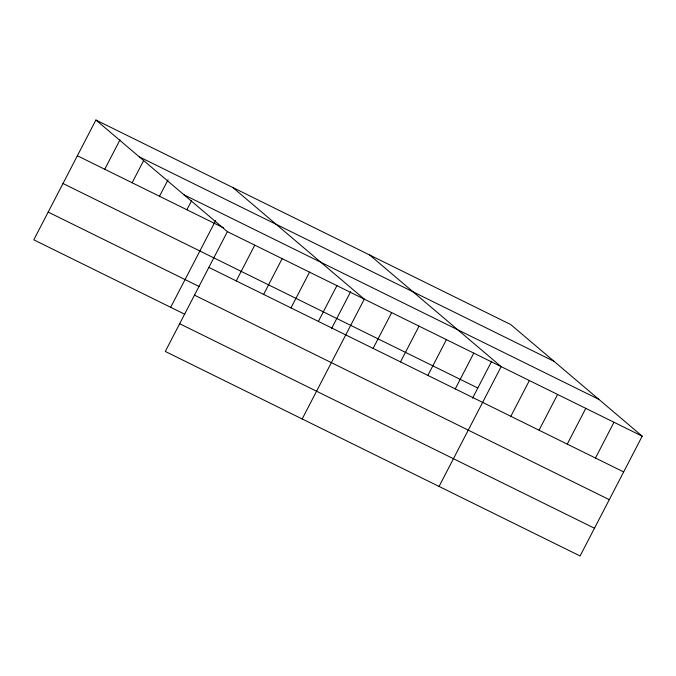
<?xml version="1.0" encoding="UTF-8"?>
<svg xmlns="http://www.w3.org/2000/svg" width="676" height="676" viewBox="0 0 676 676"><rect width="100%" height="100%" fill="white"/><g stroke="black" fill="none" stroke-linecap="round" stroke-linejoin="round"><path stroke-width="1.01" d="M95.907 120.015L227.398 231.657L165.29 351.461L580.092 555.985L642.2 436.172L510.71 324.539L95.907 120.015L33.8 239.828L184.844 314.298M104.746 169.262L119.956 139.932M132.124 182.765L143.532 160.761M159.502 196.26L168.054 179.765M186.88 209.763L191.629 200.595M170.682 307.318L215.678 220.511M236.245 280.903L254.776 245.151M263.615 294.406L282.154 258.654M290.993 307.901L309.524 272.149M318.371 321.404L336.901 285.652M331.51 328.629L350.658 291.677M302.18 418.959L364.279 299.147L232.789 187.506M373.127 348.394L391.657 312.642M400.505 361.897L419.035 326.145M427.883 375.391L446.413 339.639M455.261 388.894L473.792 353.142M472.541 398.172L491.697 361.212M439.062 486.45L501.17 366.637L369.671 254.996M510.845 416.298L529.376 380.546M539.051 430.206L557.582 394.454M567.257 444.115L585.788 408.363M595.463 458.024L613.994 422.272M139.298 156.857L554.1 361.373M184.007 194.815L598.809 399.33M77.368 155.767L223.697 227.913M227.398 231.657L642.2 436.172M62.995 183.509L477.797 388.024M208.867 267.409L623.669 471.933M48.182 212.087L199.226 286.556M194.485 295.15L609.287 499.665M179.672 323.728L594.474 528.243"/></g></svg>
